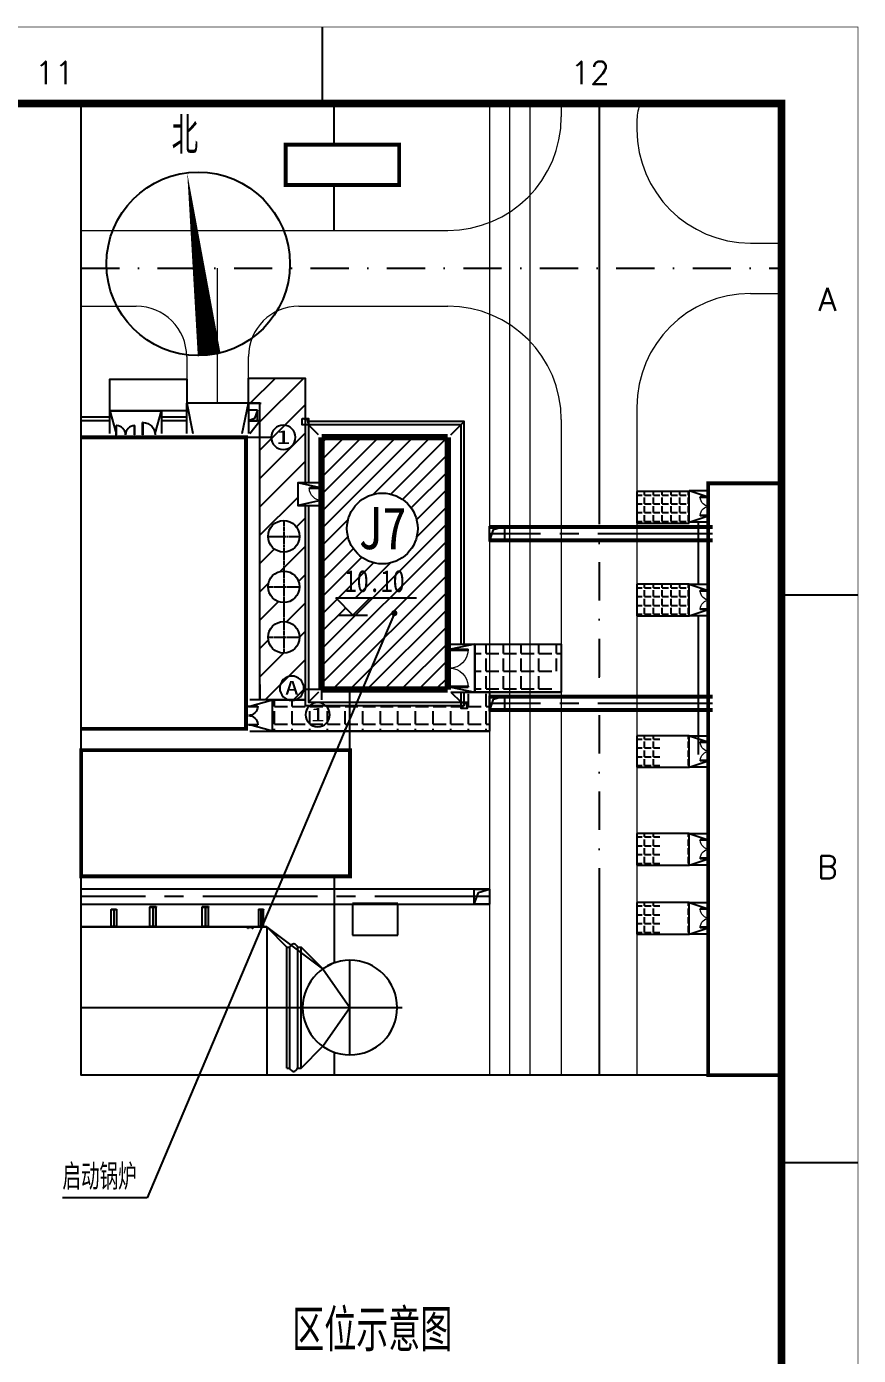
# Model space of a CAD drawing. Header units: millimetres. Extents: x 198973 to 311338, y 50799 to 196797.
# Drawn here: x 272220 to 283103, y 92850 to 110229 of the extents above; entities that cross this region are included whole.
import ezdxf
from ezdxf.enums import TextEntityAlignment as Align

# ---------------------------------------------------------------- set-up
doc = ezdxf.new("R2010")
doc.units = ezdxf.units.MM
doc.header["$LTSCALE"] = 1000
for name, pattern in [('CENTER', [2, 1.25, -0.25, 0.25, -0.25]), ('CENTER1', [1.125, 0.75, -0.125, 0.125, -0.125]), ('DASHDOT', [1, 0.5, -0.25, 0, -0.25])]:
    doc.linetypes.add(name, pattern=pattern)
for name, color, linetype in [('3T_WOOD', 21, 'Continuous'), ('4', 4, 'Continuous'), ('AXIS', 3, 'Continuous'), ('AXIS_TEXT', 7, 'Continuous'), ('BM', 7, 'Continuous'), ('DIM_LEAD', 3, 'Continuous'), ('DIM_SYMB', 3, 'Continuous'), ('DOTE', 1, 'CENTER'), ('G-CH', 6, 'Continuous'), ('PUB_TEXT', 7, 'Continuous'), ('S-室内标高', 7, 'Continuous'), ('STAIR', 2, 'Continuous'), ('Z-本期建构筑物', 4, 'Continuous'), ('排水', 25, 'Continuous'), ('铺地', 7, 'Continuous')]:
    doc.layers.add(name, color=color, linetype=linetype)
for name, color, linetype, lineweight in [('ROAD-CENT', 7, 'CENTER', 0), ('road_mr', 2, 'Continuous', 0), ('Z-综合管架', 25, 'Continuous', 0)]:
    doc.layers.add(name, color=color, linetype=linetype, lineweight=lineweight)
doc.styles.add('_TCH_DIM', font='SIMPLEX', dxfattribs={"bigfont": 'GBCBIG'})
doc.styles.add('COMPLEX', font='geditxt.shx', dxfattribs={"bigfont": 'hztxt1.shx'})
doc.styles.add('gedi', font='geditxt.shx', dxfattribs={"width": 0.8, "bigfont": 'hz.shx'})
doc.styles.add('HT', font='')
doc.styles.add('SIMPLEX', font='txt.shx', dxfattribs={"height": 0.2})
doc.styles.get("Standard").update_dxf_attribs({"font": 'txt', "bigfont": 'gbcbig.shx'})
doc.styles.add('黑体', font='')
doc.styles.get('HT').set_extended_font_data('SimHei')
doc.styles.get('黑体').set_extended_font_data('SimHei')
doc.linetypes.add('ZIGZAG', pattern='A,0.00254,-5.08,[131,ltypeshp.shx,S=5.08,R=0,X=-5.08,Y=0],-10.16,[131,ltypeshp.shx,S=5.08,R=180,X=5.08,Y=0],-5.08', length=20.32254)

# ---------------------------------------------------------------- blocks, each defined once
blk = doc.blocks.new('GEDI_WK_A1')
at = {"color": 3}
for p, q in [((770.92, 584), (770.92, 594)), ((831, 519.75), (841, 519.75)), ((831, 445.5), (841, 445.5))]:
    blk.add_line(p, q, dxfattribs=at)
for points, const_width in [([(0, 0), (841, 0), (841, 594), (0, 594)], 0.1), ([(25, 10), (831, 10), (831, 584), (25, 584)], 1)]:
    blk.add_lwpolyline(points, close=True, dxfattribs=dict(at, const_width=const_width))
for s, p in [('11', (735.88, 588)), ('12', (805.96, 588))]:
    blk.add_text(s, height=3, dxfattribs=at).set_placement(p, align=Align.MIDDLE)
for s, p in [('A', (837, 556.88)), ('B', (837, 482.62))]:
    blk.add_text(s, height=3, dxfattribs=at).set_placement(p, align=Align.CENTER)
blk = doc.blocks.new('jzw-bh')
blk.add_circle((0, 0), 1.402)
at = {"style": 'SIMPLEX', "width": 0.8}
blk.add_attdef('JZW', text='', height=1, dxfattribs=at).set_placement((0, 0), align=Align.MIDDLE)
blk = doc.blocks.new('室内标高')
for p, q in [((1.94, -1.94), (0, 0)), ((0, 0), (9.14, 0)), ((3.89, 0), (1.94, -1.94)), ((0.32, -1.94), (3.57, -1.94))]:
    blk.add_line(p, q)
at = {"ltscale": 0.5, "style": 'HT', "width": 0.8}
blk.add_text('10.10', height=2.5, rotation=360, dxfattribs=at).set_placement((4.4, 0.66, -8.1), align=Align.CENTER)
blk = doc.blocks.new('_AXISO')
blk.add_circle((0, 0), 0.5)
at = {"layer": 'AXIS_TEXT', "style": 'COMPLEX', "width": 1.041667}
blk.add_attdef('A', text='', height=0.56, dxfattribs=at).set_placement((-0.25, -0.28), (0.25, -0.28), align=Align.FIT)

msp = doc.modelspace()

# ---------------------------------------------------------------- hatches: boundary and pattern name
at = {"layer": '3T_WOOD'}
h = msp.add_hatch(dxfattribs=at)
h.set_pattern_fill('ANSI31', color=256, scale=100, style=0)
h.set_pattern_definition([(45, (0, 0), (-112.2532, 112.2532), [])])
h.paths.add_polyline_path([(277730.4, 104857), (276080.4, 104857), (276080.4, 101557), (276608.5, 101557), (277023.9, 102538.8, -1), (277039.5, 102575.7, -1), (277023.9, 102538.8), (276608.5, 101557), (277730.4, 101557)])
h.paths.add_polyline_path([(276411.7, 103664.4, -1), (277337.2, 103664.4, -1)], flags=16)
h.paths.add_polyline_path([(276715.1, 102756.8), (276490.6, 102532.3), (276266.1, 102756.8)], flags=16)
h.paths.add_polyline_path([(276402, 103261.2), (277346.9, 103261.2), (277346.9, 104067.6), (276402, 104067.6)], flags=24)
h.paths.add_polyline_path([(276284.7, 102761.3), (277262.7, 102761.3), (277262.7, 103189.6), (276284.7, 103189.6)], flags=24)
at = {"layer": '铺地'}
h = msp.add_hatch(dxfattribs=at)
h.set_pattern_fill('ANSI31', color=256, scale=82.5, style=0)
h.set_pattern_definition([(45, (-103254.64, -178266.5), (-185.21778, 185.21778), [])])
h.paths.add_polyline_path([(275123.6, 105302.5), (275123.4, 105632.5), (275864.2, 105632.5), (275864.2, 104263), (275766.9, 104263), (275766.9, 103966), (275864.2, 103966), (275864.2, 101425), (275271.9, 101425), (275271.9, 105302.5)])
edge = h.paths.add_edge_path(flags=16)
edge.add_arc((275585.4, 102241.7), 206.2, 0, 360)
edge = h.paths.add_edge_path(flags=16)
edge.add_arc((275585.4, 102901.7), 206.2, 0, 360)
edge = h.paths.add_edge_path(flags=16)
edge.add_arc((275585.4, 103561.7), 206.2, 0, 360)
h = msp.add_hatch(dxfattribs=at)
h.set_pattern_fill('ANGLE', color=256, scale=33)
h.set_pattern_definition([(0, (-103254.64, -178266.5), (0, 230.505), [167.64, -62.865]), (90, (-103254.64, -178266.5), (-230.505, 1e-14), [167.64, -62.865])])
h.paths.add_polyline_path([(278274.9, 101524), (278274.9, 101012.5), (275436.9, 101012.5), (275436.9, 101425), (275864.2, 101425), (275864.2, 101349.1), (277946.5, 101349.1), (277946.5, 101524)])

# ---------------------------------------------------------------- linework, layer by layer
for p, q in [((275824.6, 105104.5), (275891.8, 105090)), ((275891.8, 105090), (275907.1, 105022)), ((276039.1, 104890), (275907.1, 105022)), ((277771.6, 104890), (277946.5, 105064.9)), ((276063.9, 104263), (275766.9, 104263)), ((275766.9, 104263), (275766.9, 103966)), ((276063.9, 104197), (275766.9, 104263)), ((276063.9, 104032), (275766.9, 103966)), ((275766.9, 103966), (276063.9, 103966)), ((277771.6, 102151), (278085.1, 102151)), ((278085.1, 102151), (277771.6, 102085)), ((278085.1, 102151), (278085.1, 101524)), ((276039.1, 101524), (275907.1, 101392)), ((277771.6, 101590), (278085.1, 101524)), ((277771.6, 101524), (277903.6, 101392)), ((277771.6, 101524), (278085.1, 101524)), ((277903.6, 101392), (277970.8, 101377.5)), ((277970.8, 101377.5), (277986.1, 101309.5)), ((273831.9, 98719), (273831.9, 98712.4)), ((273831.9, 98719), (273842, 98719)), ((273831.9, 98719), (273914.4, 98719)), ((273831.9, 98461.6), (273831.9, 98712.4)), ((273831.9, 98712.4), (273871.8, 98712.4)), ((273871.8, 98712.4), (273871.8, 98461.6)), ((273874.5, 98712.4), (273914.4, 98712.4)), ((273874.5, 98712.4), (273874.5, 98461.6)), ((273904.3, 98719), (273914.4, 98719)), ((273914.4, 98719), (273914.4, 98712.4)), ((273914.4, 98461.6), (273914.4, 98712.4)), ((274516.7, 98719), (274599.2, 98719)), ((274516.7, 98719), (274526.8, 98719)), ((274516.7, 98719), (274516.7, 98712.4)), ((274516.7, 98712.4), (274556.6, 98712.4)), ((274516.7, 98461.6), (274516.7, 98712.4)), ((274556.6, 98712.4), (274556.6, 98461.6)), ((274559.2, 98712.4), (274559.2, 98461.6)), ((274559.2, 98712.4), (274599.2, 98712.4)), ((274589, 98719), (274599.2, 98719)), ((274599.2, 98719), (274599.2, 98712.4)), ((274599.2, 98461.6), (274599.2, 98712.4)), ((273328.7, 98686), (273328.7, 98679.4)), ((273328.7, 98686), (273338.8, 98686)), ((273328.7, 98686), (273394.7, 98686)), ((273328.7, 98455), (273328.7, 98679.4)), ((273328.7, 98679.4), (273360.3, 98679.4)), ((273360.3, 98679.4), (273360.3, 98461.6)), ((273363, 98679.4), (273394.7, 98679.4)), ((273363, 98679.4), (273363, 98461.6)), ((273384.5, 98686), (273394.7, 98686)), ((273394.7, 98686), (273394.7, 98679.4)), ((273394.7, 98679.4), (273394.7, 98455)), ((275254.2, 98686), (275254.2, 98679.4)), ((275254.2, 98686), (275264.3, 98686)), ((275254.2, 98686), (275320.2, 98686)), ((275254.2, 98679.4), (275254.2, 98461.6)), ((275254.2, 98679.4), (275285.9, 98679.4)), ((275285.9, 98679.4), (275285.9, 98461.6)), ((275288.5, 98679.4), (275320.2, 98679.4)), ((275288.5, 98679.4), (275288.5, 98461.6)), ((275310.1, 98686), (275320.2, 98686)), ((275320.2, 98686), (275320.2, 98679.4)), ((275320.2, 98461.6), (275320.2, 98679.4)), ((273328.7, 98461.6), (273328.7, 98455)), ((273328.7, 98461.6), (273360.3, 98461.6)), ((273328.7, 98455), (273338.8, 98455)), ((273328.7, 98455), (273394.7, 98455)), ((273363, 98461.6), (273394.7, 98461.6)), ((273384.5, 98455), (273394.7, 98455)), ((273394.7, 98461.6), (273394.7, 98455)), ((273831.9, 98461.6), (273831.9, 98455)), ((273831.9, 98461.6), (273871.8, 98461.6)), ((273831.9, 98455), (273842, 98455)), ((273831.9, 98455), (273914.4, 98455)), ((273874.5, 98461.6), (273914.4, 98461.6)), ((273904.3, 98455), (273914.4, 98455)), ((273914.4, 98461.6), (273914.4, 98455)), ((274516.7, 98461.6), (274556.6, 98461.6)), ((274516.7, 98461.6), (274516.7, 98455)), ((274516.7, 98455), (274599.2, 98455)), ((274516.7, 98455), (274526.8, 98455)), ((274559.2, 98461.6), (274599.2, 98461.6)), ((274589, 98455), (274599.2, 98455)), ((274599.2, 98461.6), (274599.2, 98455)), ((275112.7, 98451.7), (275181.2, 98451.7)), ((275172.9, 98435.2), (275172.9, 98451.7)), ((275173.8, 98436), (275173.8, 98450.9)), ((275254.2, 98461.6), (275254.2, 98455)), ((275254.2, 98461.6), (275285.9, 98461.6)), ((275254.2, 98455), (275264.3, 98455)), ((275254.2, 98455), (275320.2, 98455)), ((275288.5, 98461.6), (275320.2, 98461.6)), ((275310.1, 98455), (275320.2, 98455)), ((275320.2, 98461.6), (275320.2, 98455)), ((275361.5, 98455), (275361.5, 96515)), ((275625.5, 96607), (275625.5, 98191)), ((275625.5, 98191), (275658.5, 98191)), ((275765.7, 98191), (275810.4, 98191)), ((275810.4, 96607), (275810.4, 98191)), ((275625.5, 96607), (275658.5, 96607)), ((275765.7, 96607), (275810.4, 96607))]:
    msp.add_line(p, q)
at = {"extrusion": (0, 0, -1)}
for p, q in [((275919.5, 104188.7), (275919.5, 104197)), ((276080.4, 104197), (275919.5, 104197)), ((276080.4, 104188.7), (275919.5, 104188.7)), ((276080.4, 104197), (276080.4, 104188.7)), ((281154.1, 104077.4), (281033.5, 104077.4)), ((281033.5, 104071.2), (281033.5, 104077.4)), ((281154.1, 104071.2), (281033.5, 104071.2)), ((281154.1, 103836.1), (281033.5, 103836.1)), ((281033.5, 103836.1), (281033.5, 103829.9)), ((281154.1, 103829.9), (281033.5, 103829.9)), ((281154.1, 102852.2), (281033.5, 102852.2)), ((281033.5, 102846.1), (281033.5, 102852.2)), ((281154.1, 102846.1), (281033.5, 102846.1)), ((281154.1, 102610.9), (281033.5, 102610.9)), ((281033.5, 102610.9), (281033.5, 102604.7)), ((281154.1, 102604.7), (281033.5, 102604.7)), ((277755.1, 102085), (277996.4, 102085)), ((277755.1, 102085), (277755.1, 102072.6)), ((277755.1, 102072.6), (277996.4, 102072.6)), ((277996.4, 102072.6), (277996.4, 102085)), ((277755.1, 101602.4), (277996.4, 101602.4)), ((277755.1, 101590), (277755.1, 101602.4)), ((277755.1, 101590), (277996.4, 101590)), ((277996.4, 101602.4), (277996.4, 101590)), ((281154.1, 100872.2), (281033.5, 100872.2)), ((281033.5, 100866.1), (281033.5, 100872.2)), ((281154.1, 100866.1), (281033.5, 100866.1)), ((281154.1, 100630.9), (281033.5, 100630.9)), ((281033.5, 100630.9), (281033.5, 100624.7)), ((281154.1, 100624.7), (281033.5, 100624.7)), ((281154.1, 99593.5), (281033.5, 99593.5)), ((281033.5, 99587.3), (281033.5, 99593.5)), ((281154.1, 99587.3), (281033.5, 99587.3)), ((281154.1, 99352.2), (281033.5, 99352.2)), ((281033.5, 99352.2), (281033.5, 99346)), ((281154.1, 99346), (281033.5, 99346)), ((281154.1, 98690.9), (281033.5, 98690.9)), ((281033.5, 98684.8), (281033.5, 98690.9)), ((281154.1, 98684.8), (281033.5, 98684.8)), ((281154.1, 98449.6), (281033.5, 98449.6)), ((281033.5, 98449.6), (281033.5, 98443.4)), ((281154.1, 98443.4), (281033.5, 98443.4))]:
    msp.add_line(p, q, dxfattribs=at)
at = {"ltscale": 3}
for p, q in [((275112.7, 98435.2), (275112.7, 98451.7)), ((275112.7, 98451.7), (275121, 98451.7)), ((275121, 98435.2), (275112.7, 98435.2)), ((275113.5, 98436), (275113.5, 98450.9)), ((275113.5, 98450.9), (275120.1, 98450.9)), ((275120.1, 98436), (275113.5, 98436)), ((275120.1, 98450.9), (275120.1, 98436)), ((275121, 98451.7), (275121, 98435.2)), ((275121, 98450.1), (275172.9, 98450.1)), ((275172.9, 98451.7), (275181.2, 98451.7)), ((275181.2, 98435.2), (275172.9, 98435.2)), ((275173.8, 98450.9), (275180.4, 98450.9)), ((275180.4, 98436), (275173.8, 98436)), ((275180.4, 98450.9), (275180.4, 98436)), ((275181.2, 98451.7), (275181.2, 98435.2))]:
    msp.add_line(p, q, dxfattribs=at)
at = {"ltscale": 4}
for p, q in [((276450.6, 96780.3), (276450.6, 98017.8)), ((276095.7, 97905.9), (276450.6, 97399)), ((272934.1, 97399), (277135.2, 97399)), ((276095.7, 96892.2), (276450.6, 97399))]:
    msp.add_line(p, q, dxfattribs=at)
for points in [[(275824.6, 105104.5), (275907.1, 105104.5), (275907.1, 105022), (275824.6, 105022)], [(277903.6, 101392), (277986.1, 101392), (277986.1, 101309.5), (277903.6, 101309.5)]]:
    msp.add_lwpolyline(points, close=True)
for points in [[(275864.2, 105022), (275864.2, 104263)], [(276600.1, 105064.9), (275907.1, 105064.9)], [(276600.1, 105022), (275907.1, 105022), (275907.1, 104263)], [(277946.5, 102151), (277946.5, 105064.9), (276600.1, 105064.9)], [(277903.6, 102151), (277903.6, 105022), (276600.1, 105022)], [(275864.2, 103966), (275864.2, 101349.1), (277903.6, 101349.1)], [(275907.1, 103966), (275907.1, 101392), (277903.6, 101392), (277903.6, 101524)], [(277946.5, 101392), (277946.5, 101524)]]:
    msp.add_lwpolyline(points)
at = {"lineweight": 13, "extrusion": (0, 0, -1)}
for centre, radius, start, end in [((-276080.4, 104192.9), 160.9, 270, 358.53072), ((-281154.1, 104074.3), 120.7, 270, 358.53072), ((-281154.1, 103833), 120.7, 1.46928, 90), ((-281154.1, 102849.2), 120.7, 270, 358.53072), ((-281154.1, 102607.8), 120.7, 1.46928, 90), ((-277755.1, 102078.8), 241.3, 181.46928, 270), ((-277755.1, 101596.2), 241.3, 90, 178.53072), ((-281154.1, 100869.2), 120.7, 270, 358.53072), ((-281154.1, 100627.8), 120.7, 1.46928, 90), ((-281154.1, 99590.4), 120.7, 270, 358.53072), ((-281154.1, 99349.1), 120.7, 1.46928, 90), ((-281154.1, 98687.9), 120.7, 270, 358.53072), ((-281154.1, 98446.5), 120.7, 1.46928, 90)]:
    msp.add_arc(centre, radius, start, end, dxfattribs=at)
at = {"layer": '3T_WOOD'}
msp.add_line((276450.5, 100765), (276450.5, 101557), dxfattribs=at)
msp.add_lwpolyline([(282097.9, 96515), (272934.1, 96515), (272934.1, 109223.6), (282097.9, 109223.6)], close=True, dxfattribs=at)
at = {"layer": '4'}
for p, q in [((275658.5, 98192), (275658.5, 96607)), ((275765.7, 98191), (275765.7, 96607))]:
    msp.add_line(p, q, dxfattribs=at)
for points in [[(275658.5, 98191), (275716.8, 98236.1), (275765.7, 98191)], [(275658.5, 96607), (275716.8, 96561.9), (275765.7, 96607)]]:
    msp.add_spline(points, degree=3, dxfattribs=at)
at = {"layer": 'AXIS'}
for p, q in [((275090.4, 104857), (275420.4, 104857)), ((276080.4, 101557), (275864.8, 101557)), ((276080.4, 101557), (276080.4, 101423.5))]:
    msp.add_line(p, q, dxfattribs=at)
at = {"layer": 'DIM_LEAD'}
for p, q in [((277031.7, 102557.3), (273797.1, 94911.3)), ((273797.1, 94911.3), (272688.8, 94911.3))]:
    msp.add_line(p, q, dxfattribs=at)
at = {"layer": 'DIM_LEAD', "const_width": 40}
msp.add_lwpolyline([(277039.5, 102575.7, 1), (277023.9, 102538.8, 1)], format="xyb", close=True, dxfattribs=at)
at = {"layer": 'DIM_SYMB'}
msp.add_lwpolyline([(274609.3, 105934.1, 300, 0, 0), (274321.7, 108316.8, 0, 0, 0)], format="xyseb", dxfattribs=at)
msp.add_circle((274465.5, 107125.5), 1200, dxfattribs=at)
at = {"layer": 'DOTE', "linetype": 'DASHDOT', "ltscale": 10}
msp.add_line((279710.4, 109223.6), (279710.4, 96515), dxfattribs=at)
at = {"layer": 'DOTE', "linetype": 'DASHDOT'}
for p, q in [((279710.4, 109223.6), (279710.4, 96515)), ((272934.1, 107068), (282097.9, 107068))]:
    msp.add_line(p, q, dxfattribs=at)
at = {"layer": 'G-CH'}
for p, q in [((281195.4, 103693.7), (278274.9, 103693.7)), ((278274.9, 103693.7), (278472.9, 103693.7)), ((278274.9, 103495.7), (278274.9, 103693.7)), ((281195.4, 103669), (278274.9, 103669)), ((278274.9, 103495.7), (278328.9, 103650.5)), ((278328.9, 103650.5), (278472.9, 103693.7)), ((278472.9, 103693.7), (278472.9, 103495.7)), ((281195.4, 103520.5), (278274.9, 103520.5)), ((281195.4, 103495.7), (278274.9, 103495.7)), ((278472.9, 103495.7), (278274.9, 103495.7)), ((281195.4, 101474.5), (278274.9, 101474.5)), ((278274.9, 101474.5), (278472.9, 101474.5)), ((278274.9, 101276.5), (278274.9, 101474.5)), ((281195.4, 101449.7), (278274.9, 101449.7)), ((278274.9, 101276.5), (278328.9, 101431.3)), ((278328.9, 101431.3), (278472.9, 101474.5)), ((278472.9, 101474.5), (278472.9, 101276.5)), ((281195.4, 101301.2), (278274.9, 101301.2)), ((281195.4, 101276.5), (278274.9, 101276.5)), ((278472.9, 101276.5), (278274.9, 101276.5)), ((278274.9, 98948.5), (272934.1, 98948.5)), ((278076.9, 98948.5), (278274.9, 98948.5)), ((278076.9, 98750.5), (278076.9, 98948.5)), ((278076.9, 98750.5), (278130.9, 98905.3)), ((278130.9, 98905.3), (278274.9, 98948.5)), ((278274.9, 98948.5), (278274.9, 98750.5)), ((272934.1, 98750.5), (278274.9, 98750.5)), ((278274.9, 98750.5), (278076.9, 98750.5))]:
    msp.add_line(p, q, dxfattribs=at)
at = {"layer": 'G-CH', "linetype": 'CENTER1', "ltscale": 2}
for p, q in [((281195.4, 103594.7), (278274.9, 103594.7)), ((281195.4, 101375.5), (278274.9, 101375.5)), ((278274.9, 98849.5), (272934.1, 98849.5))]:
    msp.add_line(p, q, dxfattribs=at)
at = {"layer": 'ROAD-CENT', "linetype": 'DASHDOT', "ltscale": 10}
msp.add_line((274719.1, 105302.5), (274719.1, 107068), dxfattribs=at)
at = {"layer": 'road_mr'}
for p, q in [((279215.4, 109223.6), (279215.4, 109048)), ((280205.4, 109015), (280205.4, 108883)), ((281690.4, 107398), (282097.9, 107398)), ((281690.4, 106738), (282097.9, 106738)), ((280205.4, 105253), (280205.4, 96515)), ((279215.4, 105088), (279215.4, 96515))]:
    msp.add_line(p, q, dxfattribs=at)
at = {"layer": 'road_mr', "ltscale": 10}
for p, q in [((272934.1, 107563), (277730.4, 107563)), ((272934.1, 106573), (273654.9, 106573)), ((275783.4, 106573), (277730.4, 106573)), ((274314.9, 105913), (274314.9, 105302.5)), ((275123.4, 105302.5), (275123.4, 105913))]:
    msp.add_line(p, q, dxfattribs=at)
at = {"layer": 'road_mr'}
for centre, radius, start, end in [((280700.4, 109015), 495, 155.07901, 180), ((281690.4, 108883), 1485, 180, 270), ((281690.4, 105253), 1485, 90, 180)]:
    msp.add_arc(centre, radius, start, end, dxfattribs=at)
at = {"layer": 'road_mr', "ltscale": 10}
for centre, radius, start, end in [((277730.4, 109048), 1485, 270, 0), ((273654.9, 105913), 660, 0, 90), ((275783.4, 105913), 660, 90, 180), ((277730.4, 105088), 1485, 0, 90)]:
    msp.add_arc(centre, radius, start, end, dxfattribs=at)
at = {"layer": 'STAIR', "color": 2}
for p, q in [((280890.1, 104159.9), (281137.6, 104077.4)), ((280890.1, 103747.4), (280890.1, 104159.9)), ((280890.1, 104159.9), (281137.6, 104159.9)), ((280890.1, 103747.4), (281137.6, 103829.9)), ((281137.6, 103747.4), (280890.1, 103747.4)), ((280890.1, 102934.7), (281137.6, 102852.2)), ((280890.1, 102522.2), (280890.1, 102934.7)), ((280890.1, 102934.7), (281137.6, 102934.7)), ((280890.1, 102522.2), (281137.6, 102604.7)), ((281137.6, 102522.2), (280890.1, 102522.2)), ((280890.1, 100542.2), (280890.1, 100954.7)), ((280890.1, 100954.7), (281137.6, 100954.7)), ((280890.1, 100954.7), (281137.6, 100872.2)), ((280890.1, 100542.2), (281137.6, 100624.7)), ((281137.6, 100542.2), (280890.1, 100542.2)), ((280890.1, 99263.5), (280890.1, 99676)), ((280890.1, 99676), (281137.6, 99676)), ((280890.1, 99676), (281137.6, 99593.5)), ((280890.1, 99263.5), (281137.6, 99346)), ((281137.6, 99263.5), (280890.1, 99263.5)), ((280890.1, 98360.9), (280890.1, 98773.4)), ((280890.1, 98773.4), (281137.6, 98773.4)), ((280890.1, 98773.4), (281137.6, 98690.9)), ((280890.1, 98360.9), (281137.6, 98443.4)), ((281137.6, 98360.9), (280890.1, 98360.9))]:
    msp.add_line(p, q, dxfattribs=at)
at = {"layer": 'Z-本期建构筑物'}
for p, q in [((277094.1, 108685), (275609.1, 108685)), ((275609.1, 108685), (275609.1, 108157)), ((277094.1, 108157), (277094.1, 108685)), ((275609.1, 108157), (277094.1, 108157)), ((273308.4, 104906.5), (273308.4, 105203.5)), ((273308.4, 105203.5), (273984.9, 105203.5)), ((273308.4, 105203.5), (273390.9, 104906.5)), ((273902.4, 104906.5), (273984.9, 105203.5)), ((273984.9, 105203.5), (273984.9, 104906.5)), ((274314.9, 104906.5), (274314.9, 105302.5)), ((274314.9, 105302.5), (274397.4, 104906.5)), ((275123.4, 105302.5), (274314.9, 105302.5)), ((275040.9, 104906.5), (275123.4, 105302.5)), ((275123.4, 105302.5), (275123.4, 104906.5)), ((275123.4, 105209.8), (275123.4, 105071.5)), ((275243.1, 105209.8), (275123.4, 105209.8)), ((275243.1, 105209.8), (275202.9, 105105)), ((275243.1, 105071.5), (275243.1, 105209.8)), ((273308.4, 105121), (272934.1, 105121)), ((273308.4, 105071.5), (272934.1, 105071.5)), ((273390.9, 104890), (273390.9, 105010.7)), ((273397, 105010.7), (273390.9, 105010.7)), ((273397, 104890), (273397, 105010.7)), ((273632.2, 104890), (273632.2, 105010.7)), ((273632.2, 105010.7), (273638.4, 105010.7)), ((273638.4, 104890), (273638.4, 105010.7)), ((274314.9, 105121), (273984.9, 105121)), ((274314.9, 105071.5), (273984.9, 105071.5)), ((275202.9, 105105), (275123.4, 105071.5)), ((275271.9, 105071.5), (275123.4, 105071.5)), ((275123.4, 105071.5), (275243.1, 105071.5)), ((275139.9, 104906.5), (275271.9, 105071.5)), ((275271.9, 104846.8), (275271.9, 105071.5)), ((273390.9, 104873.5), (273390.9, 104906.5)), ((273390.9, 104890), (273397, 104890)), ((273638.4, 104890), (273632.2, 104890)), ((275271.9, 103429.9), (275271.9, 104914.1)), ((275271.9, 102749.1), (275271.9, 103571.8)), ((275271.9, 101425), (275271.9, 102749.1)), ((275271.9, 101624.6), (275271.9, 101425)), ((275106.9, 101342.5), (275139.9, 101342.5)), ((275436.9, 101425), (275139.9, 101425)), ((275139.9, 101342.5), (275436.9, 101425)), ((275436.9, 101012.5), (275436.9, 101425)), ((275436.9, 101012.5), (275139.9, 101095)), ((275139.9, 101012.5), (275436.9, 101012.5)), ((276450.5, 100765), (272934.1, 100765)), ((276450.5, 99940), (276450.5, 100765)), ((276450.5, 99940), (276450.5, 100765)), ((276450.5, 99115), (276450.5, 99940)), ((276450.5, 99940), (276450.5, 99940)), ((272934.1, 99115), (276450.5, 99115)), ((276483.6, 98760.3), (276483.6, 98347.8)), ((277077.6, 98760.3), (276483.6, 98760.3)), ((277077.6, 98347.8), (277077.6, 98760.3)), ((272934.1, 98455), (275361.5, 98455)), ((275361.5, 98455), (275625.5, 98191)), ((276095.6, 97905.9), (275810.4, 98191)), ((276483.6, 98347.8), (277077.6, 98347.8)), ((275810.4, 96607), (276095.6, 96892.2))]:
    msp.add_line(p, q, dxfattribs=at)
at = {"layer": 'Z-本期建构筑物', "extrusion": (0, 0, -1)}
for p, q in [((273745.6, 105050.9), (273737.4, 105050.9)), ((273737.4, 104890), (273737.4, 105050.9)), ((273745.6, 104890), (273745.6, 105050.9)), ((273737.4, 104890), (273745.6, 104890)), ((275123.4, 101342.5), (275244, 101342.5)), ((275123.4, 101342.5), (275123.4, 101336.3)), ((275123.4, 101336.3), (275244, 101336.3)), ((275244, 101336.3), (275244, 101342.5)), ((275123.4, 101101.2), (275244, 101101.2)), ((275123.4, 101095), (275123.4, 101101.2)), ((275123.4, 101095), (275244, 101095)), ((275244, 101101.2), (275244, 101095))]:
    msp.add_line(p, q, dxfattribs=at)
at = {"layer": 'Z-本期建构筑物', "color": 0, "linetype": 'CENTER', "ltscale": 0.02}
for p, q in [((275585.3, 103768), (275585.2, 102035.5)), ((275379.1, 103561.7), (275791.6, 103561.7)), ((275379, 102901.7), (275791.5, 102901.7)), ((275378.9, 102241.7), (275791.4, 102241.7))]:
    msp.add_line(p, q, dxfattribs=at)
at = {"layer": 'Z-本期建构筑物', "const_width": 50}
for points in [[(275609.1, 108157), (277094.1, 108157), (277094.1, 108685), (275609.1, 108685)], [(281137.6, 104254.7), (282097.9, 104254.7), (282097.9, 96515), (281137.6, 96515)], [(276450.5, 99115), (272934.1, 99115), (272934.1, 100765), (276450.5, 100765)]]:
    msp.add_lwpolyline(points, close=True, dxfattribs=at)
at = {"layer": 'Z-本期建构筑物'}
for points, const_width in [([(272934.1, 104857), (275090.4, 104857), (275090.4, 101045.5), (272934.1, 101045.5)], 50), ([(276080.4, 104857), (277730.4, 104857)], 82.5), ([(276080.4, 101557), (276080.4, 104857)], 82.5), ([(277730.4, 101557), (277730.4, 104857)], 82.5), ([(276080.4, 101557), (277730.4, 101557)], 82.5)]:
    msp.add_lwpolyline(points, dxfattribs=dict(at, const_width=const_width))
for centre in [(275585.4, 103561.7), (275585.4, 102901.7), (275585.4, 102241.7)]:
    msp.add_circle(centre, 206.2, dxfattribs=at)
at = {"layer": 'Z-本期建构筑物', "extrusion": (0, 0, -1)}
for centre, radius, start, end in [((-273741.5, 104890), 160.9, 91.46928, 180), ((-275123.4, 101339.4), 120.7, 181.46928, 270), ((-275123.4, 101098.1), 120.7, 90, 178.53072)]:
    msp.add_arc(centre, radius, start, end, dxfattribs=at)
at = {"layer": 'Z-本期建构筑物'}
for start, end in [(0, 180), (180, 0)]:
    msp.add_arc((276450.6, 97399), 618.8, start, end, dxfattribs=at)
for centre, major_axis, start_param, end_param in [((273394, 104890), (-85.3, 85.3), 3.9269908, 5.4721433), ((273635.3, 104890), (85.3, 85.3), 0.811042, 2.3561945)]:
    msp.add_ellipse(centre, major_axis=major_axis, ratio=1, start_param=start_param, end_param=end_param, dxfattribs=at)
at = {"layer": 'Z-综合管架'}
for p, q in [((278274.9, 109223.6), (278274.9, 96515)), ((278802.9, 109223.6), (278802.9, 96515))]:
    msp.add_line(p, q, dxfattribs=at)
at = {"layer": 'Z-综合管架', "linetype": 'ZIGZAG', "ltscale": 0.05}
msp.add_line((278538.9, 109223.6), (278538.9, 96515), dxfattribs=at)
at = {"layer": '排水'}
for p, q in [((281005.5, 103747.4), (281005.5, 102934.7)), ((281005.4, 102522.2), (281005.2, 100707.2))]:
    msp.add_line(p, q, dxfattribs=at)
at = {"layer": '铺地'}
for p, q in [((276245.4, 108685), (276245.4, 109223.6)), ((276245.4, 107563), (276245.4, 108157)), ((275123.4, 105632.5), (275864.2, 105632.5)), ((275123.4, 105302.5), (275123.4, 105632.5)), ((275123.4, 105632.5), (275864.2, 105632.5)), ((275123.4, 105302.5), (275288.4, 105302.5)), ((275271.9, 105302.5), (275123.4, 105302.5)), ((275271.9, 101425), (275271.9, 105302.5)), ((280890.1, 104147.5), (280205.4, 104147.5)), ((280205.4, 104147.5), (280205.4, 103735)), ((280205.4, 104102.1), (280274.2, 104102.1)), ((280305.7, 104102.1), (280305.7, 104147.5)), ((280305.7, 104102.1), (280389.5, 104102.1)), ((280420.9, 104102.1), (280420.9, 104147.5)), ((280420.9, 104102.1), (280504.7, 104102.1)), ((280536.2, 104102.1), (280536.2, 104147.5)), ((280536.2, 104102.1), (280620, 104102.1)), ((280651.4, 104102.1), (280651.4, 104147.5)), ((280651.4, 104102.1), (280735.3, 104102.1)), ((280766.7, 104102.1), (280766.7, 104147.5)), ((280766.7, 104102.1), (280850.5, 104102.1)), ((280881.9, 104102.1), (280881.9, 104147.5)), ((280881.9, 104102.1), (280890.1, 104102.1)), ((280890.1, 103735), (280890.1, 104147.5)), ((280205.4, 103986.9), (280274.2, 103986.9)), ((280305.7, 103986.9), (280305.7, 104070.7)), ((280305.7, 103986.9), (280389.5, 103986.9)), ((280305.7, 103871.6), (280305.7, 103955.4)), ((280420.9, 103986.9), (280420.9, 104070.7)), ((280420.9, 103986.9), (280504.7, 103986.9)), ((280420.9, 103871.6), (280420.9, 103955.4)), ((280536.2, 103986.9), (280536.2, 104070.7)), ((280536.2, 103986.9), (280620, 103986.9)), ((280536.2, 103871.6), (280536.2, 103955.4)), ((280651.4, 103986.9), (280651.4, 104070.7)), ((280651.4, 103986.9), (280735.3, 103986.9)), ((280651.4, 103871.6), (280651.4, 103955.4)), ((280766.7, 103986.9), (280766.7, 104070.7)), ((280766.7, 103986.9), (280850.5, 103986.9)), ((280766.7, 103871.6), (280766.7, 103955.4)), ((280881.9, 103986.9), (280881.9, 104070.7)), ((280881.9, 103986.9), (280890.1, 103986.9)), ((280881.9, 103871.6), (280881.9, 103955.4)), ((280205.4, 103871.6), (280274.2, 103871.6)), ((280205.4, 103756.4), (280274.2, 103756.4)), ((280305.7, 103871.6), (280389.5, 103871.6)), ((280305.7, 103756.4), (280305.7, 103840.2)), ((280305.7, 103756.4), (280389.5, 103756.4)), ((280420.9, 103871.6), (280504.7, 103871.6)), ((280420.9, 103756.4), (280420.9, 103840.2)), ((280420.9, 103756.4), (280504.7, 103756.4)), ((280536.2, 103871.6), (280620, 103871.6)), ((280536.2, 103756.4), (280536.2, 103840.2)), ((280536.2, 103756.4), (280620, 103756.4)), ((280651.4, 103871.6), (280735.3, 103871.6)), ((280651.4, 103756.4), (280651.4, 103840.2)), ((280651.4, 103756.4), (280735.3, 103756.4)), ((280766.7, 103871.6), (280850.5, 103871.6)), ((280766.7, 103756.4), (280766.7, 103840.2)), ((280766.7, 103756.4), (280850.5, 103756.4)), ((280881.9, 103871.6), (280890.1, 103871.6)), ((280881.9, 103756.4), (280881.9, 103840.2)), ((280881.9, 103756.4), (280890.1, 103756.4)), ((280205.4, 103735), (280890.1, 103735)), ((280890.1, 102934.7), (280205.4, 102934.7)), ((280205.4, 102934.7), (280205.4, 102522.2)), ((280205.4, 102889.4), (280274.2, 102889.4)), ((280305.7, 102889.4), (280305.7, 102934.7)), ((280305.7, 102889.4), (280389.5, 102889.4)), ((280420.9, 102889.4), (280420.9, 102934.7)), ((280420.9, 102889.4), (280504.7, 102889.4)), ((280536.2, 102889.4), (280536.2, 102934.7)), ((280536.2, 102889.4), (280620, 102889.4)), ((280651.4, 102889.4), (280651.4, 102934.7)), ((280651.4, 102889.4), (280735.3, 102889.4)), ((280766.7, 102889.4), (280766.7, 102934.7)), ((280766.7, 102889.4), (280850.5, 102889.4)), ((280881.9, 102889.4), (280881.9, 102934.7)), ((280881.9, 102889.4), (280890.1, 102889.4)), ((280890.1, 102522.2), (280890.1, 102934.7)), ((280205.4, 102774.1), (280274.2, 102774.1)), ((280305.7, 102774.1), (280305.7, 102857.9)), ((280305.7, 102774.1), (280389.5, 102774.1)), ((280305.7, 102658.9), (280305.7, 102742.7)), ((280420.9, 102774.1), (280420.9, 102857.9)), ((280420.9, 102774.1), (280504.7, 102774.1)), ((280420.9, 102658.9), (280420.9, 102742.7)), ((280536.2, 102774.1), (280536.2, 102857.9)), ((280536.2, 102774.1), (280620, 102774.1)), ((280536.2, 102658.9), (280536.2, 102742.7)), ((280651.4, 102774.1), (280651.4, 102857.9)), ((280651.4, 102774.1), (280735.3, 102774.1)), ((280651.4, 102658.9), (280651.4, 102742.7)), ((280766.7, 102774.1), (280766.7, 102857.9)), ((280766.7, 102774.1), (280850.5, 102774.1)), ((280766.7, 102658.9), (280766.7, 102742.7)), ((280881.9, 102774.1), (280881.9, 102857.9)), ((280881.9, 102774.1), (280890.1, 102774.1)), ((280881.9, 102658.9), (280881.9, 102742.7)), ((280205.4, 102658.9), (280274.2, 102658.9)), ((280205.4, 102543.6), (280274.2, 102543.6)), ((280305.7, 102658.9), (280389.5, 102658.9)), ((280305.7, 102543.6), (280305.7, 102627.4)), ((280305.7, 102543.6), (280389.5, 102543.6)), ((280420.9, 102658.9), (280504.7, 102658.9)), ((280420.9, 102543.6), (280420.9, 102627.4)), ((280420.9, 102543.6), (280504.7, 102543.6)), ((280536.2, 102658.9), (280620, 102658.9)), ((280536.2, 102543.6), (280536.2, 102627.4)), ((280536.2, 102543.6), (280620, 102543.6)), ((280651.4, 102658.9), (280735.3, 102658.9)), ((280651.4, 102543.6), (280651.4, 102627.4)), ((280651.4, 102543.6), (280735.3, 102543.6)), ((280766.7, 102658.9), (280850.5, 102658.9)), ((280766.7, 102543.6), (280766.7, 102627.4)), ((280766.7, 102543.6), (280850.5, 102543.6)), ((280881.9, 102658.9), (280890.1, 102658.9)), ((280881.9, 102543.6), (280881.9, 102627.4)), ((280881.9, 102543.6), (280890.1, 102543.6)), ((280205.4, 102522.2), (280890.1, 102522.2)), ((278085.1, 102151), (279215.4, 102151)), ((278085.1, 102151), (279215.4, 102151)), ((278085.1, 101524), (278085.1, 102151)), ((278085.1, 102027.6), (278168.3, 102027.6)), ((278231.1, 102027.6), (278231.1, 102151)), ((278231.1, 102027.6), (278398.8, 102027.6)), ((278461.6, 102027.6), (278461.6, 102151)), ((278461.6, 102027.6), (278629.3, 102027.6)), ((278692.1, 102027.6), (278692.1, 102151)), ((278692.1, 102027.6), (278859.8, 102027.6)), ((278922.6, 102027.6), (278922.6, 102151)), ((278922.6, 102027.6), (279090.3, 102027.6)), ((279153.2, 102027.6), (279153.2, 102151)), ((279153.2, 102027.6), (279215.4, 102027.6)), ((279215.4, 102151), (279215.4, 101524)), ((278231.1, 101797.1), (278231.1, 101964.7)), ((278461.6, 101797.1), (278461.6, 101964.7)), ((278692.1, 101797.1), (278692.1, 101964.7)), ((278922.6, 101797.1), (278922.6, 101964.7)), ((279153.2, 101797.1), (279153.2, 101964.7)), ((278085.1, 101797.1), (278168.3, 101797.1)), ((278231.1, 101797.1), (278398.8, 101797.1)), ((278231.1, 101566.6), (278231.1, 101734.2)), ((278461.6, 101797.1), (278629.3, 101797.1)), ((278461.6, 101566.6), (278461.6, 101734.2)), ((278692.1, 101797.1), (278859.8, 101797.1)), ((278692.1, 101566.6), (278692.1, 101734.2)), ((278922.6, 101797.1), (279090.3, 101797.1)), ((278922.6, 101566.6), (278922.6, 101734.2)), ((278085.1, 101566.6), (278168.3, 101566.6)), ((278085.1, 101524), (279215.4, 101524)), ((279215.4, 101524), (278085.1, 101524)), ((278231.1, 101566.6), (278398.8, 101566.6)), ((278274.9, 101524), (278274.9, 101012.5)), ((278461.6, 101566.6), (278629.3, 101566.6)), ((278692.1, 101566.6), (278859.8, 101566.6)), ((278922.6, 101566.6), (279090.3, 101566.6)), ((275864.2, 101425), (275271.9, 101425)), ((275436.9, 101012.5), (278274.9, 101012.5)), ((280890.1, 100954.7), (280205.4, 100954.7)), ((280205.4, 100954.7), (280205.4, 100542.2)), ((280205.4, 100909.4), (280274.2, 100909.4)), ((280305.7, 100909.4), (280305.7, 100954.7)), ((280305.7, 100909.4), (280389.5, 100909.4)), ((280305.7, 100794.1), (280305.7, 100877.9)), ((280420.9, 100909.4), (280420.9, 100954.7)), ((280420.9, 100909.4), (280504.7, 100909.4)), ((280420.9, 100794.1), (280420.9, 100877.9)), ((280881.9, 100909.4), (280881.9, 100954.7)), ((280881.9, 100909.4), (280890.1, 100909.4)), ((280881.9, 100794.1), (280881.9, 100877.9)), ((280890.1, 100542.2), (280890.1, 100954.7)), ((280205.4, 100794.1), (280274.2, 100794.1)), ((280205.4, 100678.9), (280274.2, 100678.9)), ((280305.7, 100794.1), (280389.5, 100794.1)), ((280305.7, 100678.9), (280305.7, 100762.7)), ((280305.7, 100678.9), (280389.5, 100678.9)), ((280305.7, 100563.6), (280305.7, 100647.4)), ((280420.9, 100794.1), (280504.7, 100794.1)), ((280420.9, 100678.9), (280420.9, 100762.7)), ((280420.9, 100678.9), (280504.7, 100678.9)), ((280420.9, 100563.6), (280420.9, 100647.4)), ((280881.9, 100794.1), (280890.1, 100794.1)), ((280881.9, 100678.9), (280881.9, 100762.7)), ((280881.9, 100678.9), (280890.1, 100678.9)), ((280881.9, 100563.6), (280881.9, 100647.4)), ((280205.4, 100563.6), (280274.2, 100563.6)), ((280205.4, 100542.2), (280890.1, 100542.2)), ((280305.7, 100563.6), (280389.5, 100563.6)), ((280420.9, 100563.6), (280504.7, 100563.6)), ((280881.9, 100563.6), (280890.1, 100563.6)), ((280890.1, 99676), (280205.4, 99676)), ((280205.4, 99676), (280205.4, 99263.5)), ((280205.4, 99630.6), (280274.2, 99630.6)), ((280305.7, 99630.6), (280305.7, 99676)), ((280305.7, 99630.6), (280389.5, 99630.6)), ((280305.7, 99515.4), (280305.7, 99599.2)), ((280420.9, 99630.6), (280420.9, 99676)), ((280420.9, 99630.6), (280504.7, 99630.6)), ((280420.9, 99515.4), (280420.9, 99599.2)), ((280881.9, 99630.6), (280881.9, 99676)), ((280881.9, 99630.6), (280890.1, 99630.6)), ((280881.9, 99515.4), (280881.9, 99599.2)), ((280890.1, 99263.5), (280890.1, 99676)), ((280205.4, 99515.4), (280274.2, 99515.4)), ((280305.7, 99515.4), (280389.5, 99515.4)), ((280305.7, 99400.1), (280305.7, 99483.9)), ((280420.9, 99515.4), (280504.7, 99515.4)), ((280420.9, 99400.1), (280420.9, 99483.9)), ((280881.9, 99515.4), (280890.1, 99515.4)), ((280881.9, 99400.1), (280881.9, 99483.9)), ((280205.4, 99400.1), (280274.2, 99400.1)), ((280205.4, 99284.9), (280274.2, 99284.9)), ((280205.4, 99263.5), (280890.1, 99263.5)), ((280305.7, 99400.1), (280389.5, 99400.1)), ((280305.7, 99284.9), (280305.7, 99368.7)), ((280305.7, 99284.9), (280389.5, 99284.9)), ((280420.9, 99400.1), (280504.7, 99400.1)), ((280420.9, 99284.9), (280420.9, 99368.7)), ((280420.9, 99284.9), (280504.7, 99284.9)), ((280881.9, 99400.1), (280890.1, 99400.1)), ((280881.9, 99284.9), (280881.9, 99368.7)), ((280881.9, 99284.9), (280890.1, 99284.9)), ((280890.1, 98773.4), (280205.4, 98773.4)), ((280205.4, 98773.4), (280205.4, 98360.9)), ((280205.4, 98728.1), (280274.2, 98728.1)), ((280305.7, 98728.1), (280305.7, 98773.4)), ((280305.7, 98728.1), (280389.5, 98728.1)), ((280420.9, 98728.1), (280420.9, 98773.4)), ((280420.9, 98728.1), (280504.7, 98728.1)), ((280881.9, 98728.1), (280881.9, 98773.4)), ((280881.9, 98728.1), (280890.1, 98728.1)), ((280890.1, 98360.9), (280890.1, 98773.4)), ((280205.4, 98612.8), (280274.2, 98612.8)), ((280305.7, 98612.8), (280305.7, 98696.6)), ((280305.7, 98612.8), (280389.5, 98612.8)), ((280305.7, 98497.6), (280305.7, 98581.4)), ((280420.9, 98612.8), (280420.9, 98696.6)), ((280420.9, 98612.8), (280504.7, 98612.8)), ((280420.9, 98497.6), (280420.9, 98581.4)), ((280881.9, 98612.8), (280881.9, 98696.6)), ((280881.9, 98612.8), (280890.1, 98612.8)), ((280881.9, 98497.6), (280881.9, 98581.4)), ((280205.4, 98497.6), (280274.2, 98497.6)), ((280205.4, 98382.3), (280274.2, 98382.3)), ((280305.7, 98497.6), (280389.5, 98497.6)), ((280305.7, 98382.3), (280305.7, 98466.1)), ((280305.7, 98382.3), (280389.5, 98382.3)), ((280420.9, 98497.6), (280504.7, 98497.6)), ((280420.9, 98382.3), (280420.9, 98466.1)), ((280420.9, 98382.3), (280504.7, 98382.3)), ((280881.9, 98497.6), (280890.1, 98497.6)), ((280881.9, 98382.3), (280881.9, 98466.1)), ((280881.9, 98382.3), (280890.1, 98382.3)), ((280205.4, 98360.9), (280890.1, 98360.9))]:
    msp.add_line(p, q, dxfattribs=at)
at = {"layer": '铺地', "color": 7}
for p, q in [((272934.1, 99115), (276245.4, 99115)), ((276245.4, 99115), (276245.4, 97982.8)), ((276245.4, 99115), (276245.4, 97982.8)), ((275361.5, 98455), (272934.1, 98455)), ((276095.6, 97905.9), (275361.5, 98455)), ((276245.4, 97982.8), (276095.6, 97905.9)), ((276245.4, 96815.2), (276245.4, 96515))]:
    msp.add_line(p, q, dxfattribs=at)
at = {"layer": '铺地'}
for points in [[(273308.4, 105203.5), (273308.4, 105616), (274314.9, 105616), (274314.9, 105203.5)], [(275123.6, 105302.5), (275123.4, 105632.5), (275864.2, 105632.5), (275864.2, 104263), (275766.9, 104263), (275766.9, 103966), (275864.2, 103966), (275864.2, 101425), (275271.9, 101425), (275271.9, 105302.5)], [(278274.9, 101524), (278274.9, 101012.5), (275436.9, 101012.5), (275436.9, 101425), (275864.2, 101425), (275864.2, 101349.1), (277946.5, 101349.1), (277946.5, 101524)]]:
    msp.add_lwpolyline(points, close=True, dxfattribs=at)

# ---------------------------------------------------------------- block references
at = {"xscale": 100, "yscale": 100, "zscale": 100}
msp.add_blockref('GEDI_WK_A1', (198997.9, 50823.6), dxfattribs=at)
at = {"layer": 'AXIS'}
ref = msp.add_blockref('_AXISO', (275578.8, 104857), dxfattribs=dict(at, xscale=-316.8002376079567, yscale=316.8002076395787, zscale=316.8002075089415, rotation=180))
ref.add_attrib('A', '1', dxfattribs={"layer": 'AXIS_TEXT', "height": 179.2, "style": '黑体', "width": 1.382813}).set_placement((275489.2, 104771.4), (275668.4, 104771.4), align=Align.FIT)
ref = msp.add_blockref('_AXISO', (275690.3, 101576.1), dxfattribs=dict(at, xscale=-316.8002376079567, yscale=316.8002076395787, zscale=316.8002075089415, rotation=180))
ref.add_attrib('A', 'A', dxfattribs={"layer": 'AXIS_TEXT', "height": 179.2, "style": '黑体', "width": 1.382813}).set_placement((275600.7, 101490.5), (275779.9, 101490.5), align=Align.FIT)
ref = msp.add_blockref('_AXISO', (276028.9, 101228.9), dxfattribs=dict(at, xscale=-316.8002376079567, yscale=316.8002076395787, zscale=316.8002075089415, rotation=180))
ref.add_attrib('A', '1', dxfattribs={"layer": 'AXIS_TEXT', "height": 179.2, "style": '黑体', "width": 1.382813}).set_placement((275939.3, 101143.3), (276118.5, 101143.3), align=Align.FIT)
at = {"layer": 'BM'}
ref = msp.add_blockref('jzw-bh', (276874.5, 103664.4), dxfattribs=dict(at, xscale=330.0000000000914, yscale=330, zscale=330, rotation=359.9999573617437))
ref.add_attrib('JZW', 'J7', dxfattribs={"layer": '0', "height": 550, "style": '黑体', "width": 0.85}).set_placement((276874.5, 103664.4), align=Align.MIDDLE)
at = {"layer": 'S-室内标高', "xscale": 115.5, "yscale": 115.5, "zscale": 115.5}
msp.add_blockref('室内标高', (276266.1, 102756.8), dxfattribs=at)

# ---------------------------------------------------------------- texts
at = {"layer": 'PUB_TEXT', "style": '_TCH_DIM'}
for s, height, p in [('北', 482.3, (274118.2, 108563.2)), ('启动锅炉', 337.59, (272688.8, 95016.3))]:
    msp.add_text(s, height=height, dxfattribs=at).set_placement(p)
at = {"layer": 'PUB_TEXT', "style": 'gedi', "width": 0.8}
msp.add_text('区位示意图', height=551.18, dxfattribs=at).set_placement((275696.2, 92902.2))

doc.saveas('drawing.dxf')
